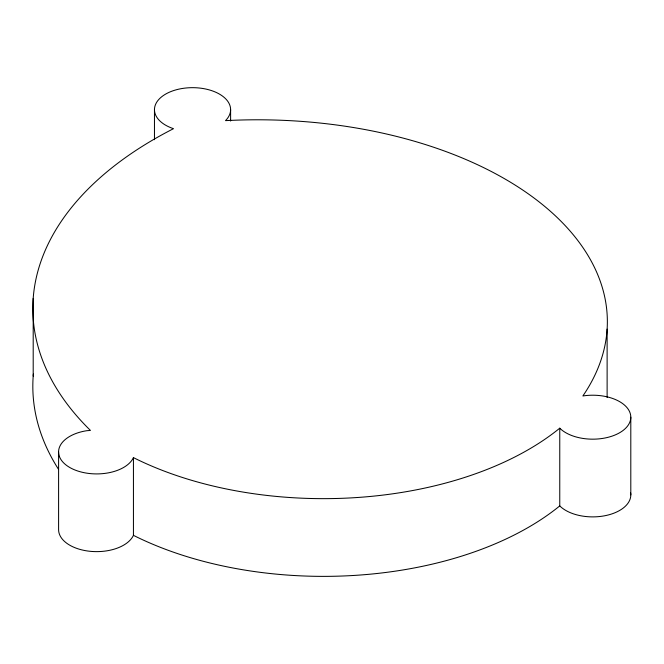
<?xml version="1.0" encoding="UTF-8"?>
<svg xmlns="http://www.w3.org/2000/svg" width="664" height="664" viewBox="0 0 664 664"><rect width="100%" height="100%" fill="white"/><g stroke="black" fill="none" stroke-linecap="round" stroke-linejoin="round"><path stroke-width="1" d="M630.8 417.191L630.8 494.904M607.12 329.112L607.12 397.504M559.76 428.18A38.072 21.978 0 0 0 608.822 437.111A38.072 21.978 0 0 0 628.501 409.671A38.072 21.978 0 0 0 582.876 395.96A349.787 201.947 0 0 0 225.503 120.64A38.072 21.978 0 0 0 211.575 90.611A38.072 21.978 0 0 0 159.567 98.662A38.072 21.978 0 0 0 173.503 128.683A415.373 239.812 0 0 0 90.445 430.43L86.81 430.704A38.072 21.978 0 0 0 69.745 467.481A38.072 21.978 0 0 0 133.439 457.62A289.687 167.253 0 0 0 559.76 428.18L559.76 505.902A38.072 21.978 0 0 0 604.174 515.87A38.072 21.978 0 0 0 630.659 492.995M230.607 109.651L230.607 121.047M154.463 109.651L154.463 139.697M133.439 457.62L133.439 535.342A38.072 21.978 0 0 1 91.698 551.444A38.072 21.978 0 0 1 58.598 529.648L58.598 451.935M33.2 298.385L33.2 376.098M559.76 505.902A289.687 167.253 0 0 1 133.439 535.342M58.39 469.116A415.373 239.812 0 0 1 33.366 374.056"/></g></svg>
